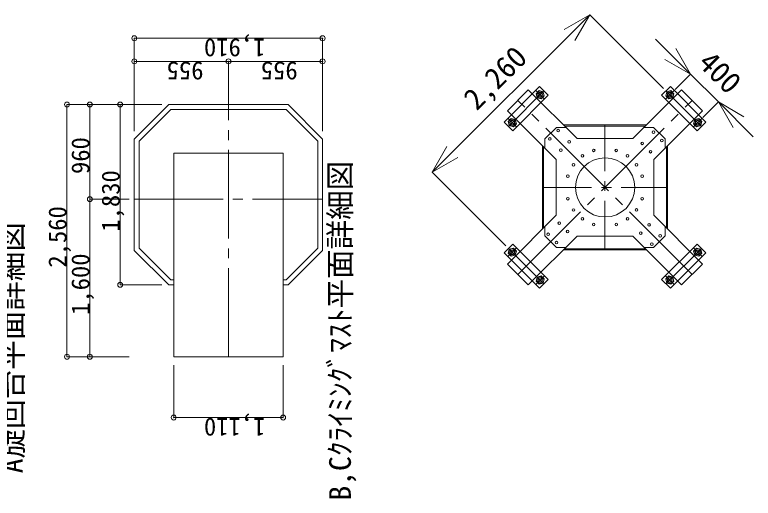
# Model space of a CAD drawing. Units: millimetres on the paper, enlarged 150 times, with parts at other scales. Extents: x -30700 to 29919, y -306531 to 293469.
# Drawn here: x -3406 to 7828, y -6909 to 453 of the extents above; entities that cross this region are included whole.
import ezdxf
from ezdxf.enums import TextEntityAlignment as Align

# ---------------------------------------------------------------- set-up
doc = ezdxf.new("R2010")
doc.units = ezdxf.units.MM
doc.header["$LTSCALE"] = 150
doc.header["$PDMODE"] = 32
doc.header["$PDSIZE"] = 75
doc.linetypes.add('CHAIN1', pattern=[8, 5, -1, 1, -1])
doc.linetypes.add('CHAIN2', pattern=[12, 9, -1, 1, -1])
doc.layers.add('2-0', color=7, linetype='Continuous', lineweight=18)
doc.styles.add('ＭＳ ゴシック', font='')
doc.styles.get('ＭＳ ゴシック').set_extended_font_data('MS Gothic')

msp = doc.modelspace()

# ---------------------------------------------------------------- linework, layer by layer
at = {"layer": '2-0', "color": 4, "lineweight": 9}
for p, q in [((2943, -1944.2), (5340.1, 452.9)), ((5340.1, 452.9), (4950.3, 227.9)), ((5340.1, 452.9), (5115.1, 63.2)), ((1276.5, 95), (-1588.5, 95)), ((-1588.5, 95), (-1588.5, -257)), ((1276.5, 95), (1276.5, -257)), ((6873, -451.2), (6342.7, 79.1)), ((6873, -451.2), (6648, -61.5)), ((-156, -257), (-1588.5, -257)), ((-1588.5, -257), (-1588.5, -1320.2)), ((1276.5, -257), (-156, -257)), ((-156, -257), (-156, -895)), ((1276.5, -257), (1276.5, -1320.2)), ((6873, -451.2), (6483.3, -226.2)), ((6873, -451.2), (7297.3, -875.5)), ((7297.3, -875.5), (7827.6, -1405.8)), ((7297.3, -875.5), (7687, -1100.5)), ((7297.3, -875.5), (7522.3, -1265.2)), ((-2612.2, -4754.4), (-2612.2, -914.4)), ((-2612.2, -914.4), (-2263.3, -914.4)), ((-2263.3, -2354.4), (-2263.3, -914.4)), ((-2263.3, -914.4), (-1664.1, -914.4)), ((-1803.1, -3659.4), (-1803.1, -914.4)), ((-1803.1, -914.4), (-1171, -914.4)), ((2943, -1944.2), (3168, -1554.4)), ((2943, -1944.2), (3332.7, -1719.2)), ((-2263.3, -4754.4), (-2263.3, -2354.4)), ((-2263.3, -2354.4), (-1664.1, -2354.4)), ((-1803.1, -3659.4), (-1171, -3659.4)), ((-2612.2, -4754.4), (-2263.3, -4754.4)), ((-2263.3, -4754.4), (-1664.1, -4754.4)), ((-988.5, -5680.4), (-988.5, -4880.2)), ((676.5, -5680.4), (676.5, -4880.2)), ((676.5, -5680.4), (-988.5, -5680.4))]:
    msp.add_line(p, q, dxfattribs=at)
at = {"layer": '2-0'}
for p, q in [((5340.1, 452.9), (6460.9, -667.9)), ((6873, -451.2), (6637.9, -686.3)), ((4036.9, -1181.9), (4577.8, -641)), ((4577.8, -641), (4710.4, -773.6)), ((6566.6, -641), (7107.5, -1181.9)), ((4087.3, -1009.6), (4405.5, -691.4)), ((4405.5, -691.4), (5147.9, -1433.8)), ((6738.9, -691.4), (5996.5, -1433.8)), ((6738.9, -691.4), (7057.1, -1009.6)), ((7297.3, -875.5), (7062.1, -1110.6)), ((751.5, -914.4), (-1063.5, -914.4)), ((720.4, -989.4), (-1032.5, -989.4)), ((1201.5, -1470.5), (720.4, -989.4)), ((1276.5, -1439.4), (751.5, -914.4)), ((4087.3, -1009.6), (4829.7, -1752)), ((6314.7, -1752), (7057.1, -1009.6)), ((4937.9, -1223.8), (6206.5, -1223.8)), ((7107.5, -1181.9), (6974.9, -1314.5)), ((4975.4, -1261.3), (4832.6, -1261.3)), ((4955.9, -1241.8), (6188.5, -1241.8)), ((-1588.5, -3134.4), (-1588.5, -1439.4)), ((1276.5, -1439.4), (1276.5, -3134.4)), ((5572.2, -1433.8), (5147.9, -1433.8)), ((5572.2, -1433.8), (5996.5, -1433.8)), ((6487.2, -1579.5), (6487.2, -1436.7)), ((1201.5, -1470.5), (1201.5, -3103.4)), ((4619.7, -2810.6), (4619.7, -1542)), ((4637.7, -2792.6), (4637.7, -1560)), ((6506.7, -1560), (6506.7, -2792.6)), ((6524.7, -1542), (6524.7, -2810.6)), ((676.5, -4754.4), (676.5, -1656.9)), ((6487.2, -1579.5), (6314.7, -1752)), ((4829.7, -2176.3), (4829.7, -1752)), ((6314.7, -2176.3), (6314.7, -1752)), ((2943, -1944.2), (4063.8, -3065)), ((4829.7, -2176.3), (4829.7, -2600.6)), ((6314.7, -2176.3), (6314.7, -2600.6)), ((7057.1, -3343), (6314.7, -2600.6)), ((4657.2, -2773.1), (4657.2, -2915.9)), ((4405.5, -3661.2), (5147.9, -2918.8)), ((4832.6, -3091.3), (4657.2, -2915.9)), ((5572.2, -2918.8), (5147.9, -2918.8)), ((5572.2, -2918.8), (5996.5, -2918.8)), ((6738.9, -3661.2), (5996.5, -2918.8)), ((-1588.5, -3134.4), (-1063.5, -3659.4)), ((-1513.5, -3103.4), (-1032.5, -3584.4)), ((720.4, -3584.4), (1201.5, -3103.4)), ((751.5, -3659.4), (1276.5, -3134.4)), ((4036.9, -3170.7), (4169.5, -3038.1)), ((4975.4, -3091.3), (4832.6, -3091.3)), ((6206.5, -3128.8), (4937.9, -3128.8)), ((6188.5, -3110.8), (4955.9, -3110.8)), ((6169, -3091.3), (6311.8, -3091.3)), ((4577.8, -3711.6), (4036.9, -3170.7)), ((7107.5, -3170.7), (6566.6, -3711.6)), ((7057.1, -3343), (6738.9, -3661.2)), ((-1032.5, -3584.4), (-988.5, -3584.4)), ((720.4, -3584.4), (676.5, -3584.4)), ((6566.6, -3711.6), (6434, -3579)), ((-1063.5, -3659.4), (-988.5, -3659.4)), ((751.5, -3659.4), (676.5, -3659.4)), ((-988.5, -4754.4), (676.5, -4754.4))]:
    msp.add_line(p, q, dxfattribs=at)
at = {"layer": '2-0', "color": 4, "linetype": 'CHAIN2', "lineweight": 9}
for p, q in [((-156, -4754.4), (-156, -734.1)), ((4108.5, -1242.9), (4638.8, -712.6)), ((4519.5, -699.3), (4652.1, -831.9)), ((6624.9, -699.3), (6492.3, -831.9)), ((6505.6, -712.6), (7035.9, -1242.9)), ((4246.4, -3502.1), (6898, -850.5)), ((6898, -3502.1), (4246.4, -850.5)), ((4095.2, -1123.6), (4227.8, -1256.2)), ((7049.2, -1123.6), (6916.6, -1256.2)), ((-1588.5, -2354.4), (1276.5, -2354.4)), ((4095.2, -3229), (4227.8, -3096.4)), ((4638.8, -3640), (4108.5, -3109.7)), ((7035.9, -3109.7), (6505.6, -3640)), ((7049.2, -3229), (6916.6, -3096.4)), ((4519.5, -3653.3), (4652.1, -3520.7)), ((6624.9, -3653.3), (6492.3, -3520.7))]:
    msp.add_line(p, q, dxfattribs=at)
at = {"layer": '2-0', "color": 4, "linetype": 'CHAIN1', "lineweight": 9}
for p, q in [((5572.2, -3128.8), (5572.2, -1223.8)), ((4619.7, -2176.3), (6524.7, -2176.3))]:
    msp.add_line(p, q, dxfattribs=at)
at = {"layer": '2-0'}
for points in [[(6566.6, -641), (6434, -773.6), (6974.9, -1314.5)], [(4036.9, -1181.9), (4169.5, -1314.5), (4710.4, -773.6)], [(-1588.5, -1439.4), (-1346.9, -1197.8), (-1063.5, -914.4)], [(-1513.5, -3103.4), (-1513.5, -1470.5), (-1032.5, -989.4)], [(4657.2, -1579.5), (4657.2, -1436.7), (4832.6, -1261.3)], [(6169, -1261.3), (6311.8, -1261.3), (6487.2, -1436.7)], [(-988.5, -4754.4), (-988.5, -1656.9), (676.5, -1656.9)], [(4405.5, -3661.2), (4087.3, -3343), (4829.7, -2600.6)], [(6487.2, -2773.1), (6487.2, -2915.9), (6311.8, -3091.3)], [(4577.8, -3711.6), (4710.4, -3579), (4169.5, -3038.1)], [(7107.5, -3170.7), (6974.9, -3038.1), (6434, -3579)]]:
    msp.add_lwpolyline(points, dxfattribs=at)
at = {"layer": '2-0', "color": 2}
for points in [[(4523, -748.8), (4539.8, -811.5), (4602.6, -828.3), (4648.5, -782.4), (4631.7, -719.7), (4569, -702.9)], [(6575.4, -702.9), (6512.7, -719.7), (6495.9, -782.4), (6541.8, -828.3), (6604.5, -811.5), (6621.3, -748.8)], [(4098.8, -1173.1), (4115.6, -1235.8), (4178.3, -1252.6), (4224.2, -1206.7), (4207.4, -1143.9), (4144.7, -1127.1)], [(6999.7, -1127.1), (6936.9, -1143.9), (6920.1, -1206.7), (6966.1, -1252.6), (7028.8, -1235.8), (7045.6, -1173.1)], [(4144.7, -3225.4), (4207.4, -3208.6), (4224.2, -3145.9), (4178.3, -3100), (4115.6, -3116.8), (4098.8, -3179.5)], [(7045.6, -3179.5), (7028.8, -3116.8), (6966.1, -3100), (6920.1, -3145.9), (6936.9, -3208.6), (6999.7, -3225.4)], [(4569, -3649.7), (4631.7, -3632.9), (4648.5, -3570.2), (4602.6, -3524.2), (4539.8, -3541), (4523, -3603.8)], [(6621.3, -3603.8), (6604.5, -3541), (6541.8, -3524.2), (6495.9, -3570.2), (6512.7, -3632.9), (6575.4, -3649.7)]]:
    msp.add_lwpolyline(points, close=True, dxfattribs=at)
for centre, radius in [((4585.8, -765.6), 54), ((4585.8, -765.6), 36), ((4585.8, -765.6), 31.9), ((6558.6, -765.6), 54), ((6558.6, -765.6), 36), ((6558.6, -765.6), 31.9), ((4161.5, -1189.9), 54), ((4161.5, -1189.9), 36), ((4161.5, -1189.9), 31.9), ((6982.9, -1189.9), 54), ((6982.9, -1189.9), 36), ((6982.9, -1189.9), 31.9), ((4161.5, -3162.7), 54), ((4161.5, -3162.7), 36), ((4161.5, -3162.7), 31.9), ((6982.9, -3162.7), 54), ((6982.9, -3162.7), 36), ((6982.9, -3162.7), 31.9), ((4585.8, -3587), 54), ((4585.8, -3587), 36), ((4585.8, -3587), 31.9), ((6558.6, -3587), 54), ((6558.6, -3587), 36), ((6558.6, -3587), 31.9)]:
    msp.add_circle(centre, radius, dxfattribs=at)
at = {"layer": '2-0'}
for centre, radius in [((4858.7, -1311.7), 20.2), ((6310, -1336), 20.2), ((4731.9, -1438.5), 20.2), ((6436.8, -1462.8), 20.2), ((5028.4, -1481.4), 20.2), ((6140.3, -1505.7), 20.2), ((4901.6, -1608.2), 20.2), ((5228.5, -1696.6), 20.2), ((5229.1, -1696.1), 20.2), ((5400.1, -1611.7), 20.2), ((5400.1, -1611.7), 20.2), ((5400.9, -1611.5), 20.2), ((5744.2, -1611.7), 20.2), ((5744.2, -1611.7), 20.2), ((5915.9, -1696.6), 20.2), ((5915.9, -1696.6), 20.2), ((6267.1, -1632.5), 20.2), ((5574.4, -2176.5), 450), ((5092.5, -1832.6), 20.2), ((5092.9, -1831.9), 20.2), ((6051.9, -1832.6), 20.2), ((6051.9, -1832.6), 20.2), ((5007.6, -2004.2), 20.2), ((5007.9, -2003.5), 20.2), ((6136.7, -2004.3), 20.2), ((6136.7, -2004.3), 20.2), ((6136.7, -2004.2), 20.2), ((6136.7, -2004.2), 20.2), ((5007.6, -2348.3), 20.2), ((6137, -2347.6), 20.2), ((5092.5, -2520), 20.2), ((6052.4, -2519.4), 20.2), ((5228.5, -2656), 20.2), ((5916.5, -2655.6), 20.2), ((4877.3, -2720.1), 20.2), ((5400.1, -2740.8), 20.2), ((5400.1, -2740.8), 20.2), ((5745, -2740.6), 20.2), ((6242.7, -2744.4), 20.2), ((4707.6, -2889.8), 20.2), ((5004.1, -2846.8), 20.2), ((6116, -2871.2), 20.2), ((6412.4, -2914.1), 20.2), ((4834.4, -3016.5), 20.2), ((6285.7, -3040.9), 20.2)]:
    msp.add_circle(centre, radius, dxfattribs=at)
at = {"layer": '2-0', "color": 4}
for p in [(-1588.5, 95), (1276.5, 95), (-1588.5, -257), (-156, -257), (1276.5, -257), (-2612.2, -914.4), (-2263.3, -914.4), (-1803.1, -914.4), (-2263.3, -2354.4), (-1803.1, -3659.4), (-2612.2, -4754.4), (-2263.3, -4754.4), (-988.5, -5680.4), (676.5, -5680.4)]:
    msp.add_point(p, dxfattribs=at)

# ---------------------------------------------------------------- texts
at = {"layer": '2-0', "style": 'ＭＳ ゴシック'}
for s, height, rotation, p in [('1,910', 274.9, 180, (406.5, 170)), ('2,260', 329.9, 45, (3690.7, -1090.3)), ('400', 329.9, 315, (6899.5, -371.7)), ('955', 274.9, 180, (-534.8, -182)), ('955', 274.9, 180, (897.7, -182)), ('960', 274.9, 90, (-2188.3, -1971.9)), ('B,Cｸﾗｲﾐﾝｸﾞﾏｽﾄ平面詳細図', 329.9, 90, (1805.4, -6943.6)), ('1,830', 274.9, 90, (-1728.1, -2849.4)), ('2,560', 274.9, 90, (-2537.2, -3396.9)), ('A旋回台平面詳細図', 329.9, 90, (-3187.1, -6528.4)), ('1,600', 274.9, 90, (-2188.3, -4116.9)), ('1,110', 274.9, 180, (406.5, -5605.4))]:
    msp.add_text(s, height=height, rotation=rotation, dxfattribs=at).set_placement(p, align=Align.BOTTOM_LEFT)

doc.saveas('drawing.dxf')
